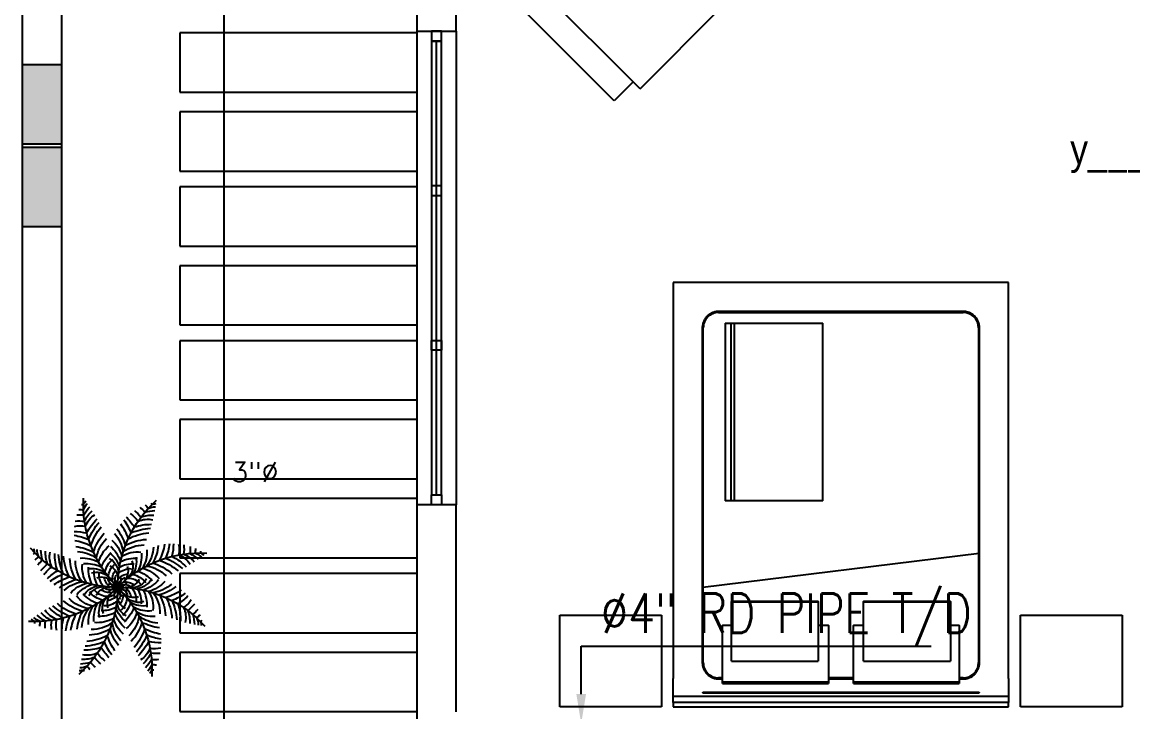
# Model space of a CAD drawing. Header units: metres. Extents: x -658 to -58, y -713 to -118.
# Drawn here: x -339.05 to -333.42, y -144.65 to -141.16 of the extents above; entities that cross this region are included whole.
import ezdxf
from ezdxf import colors
from ezdxf.entities.mleader import LeaderData, LeaderLine
from ezdxf.enums import TextEntityAlignment as Align
from ezdxf.math import Vec2, Vec3

# ---------------------------------------------------------------- set-up
doc = ezdxf.new("R2010")
doc.units = ezdxf.units.M
doc.header["$LTSCALE"] = 100
for name, color, linetype in [('DRAIN-LW', 2, 'Continuous'), ('plan', 8, 'Continuous'), ('WATER TEXT', 3, 'Continuous')]:
    doc.layers.add(name, color=color, linetype=linetype)
doc.layers.add('DRAINAGE  TEXT', color=3, linetype='Continuous', lineweight=25)
doc.styles.add('02-GROUND-FOR WORK$0$MZ', font='romans.shx', dxfattribs={"width": 0.8})
doc.styles.add('mech', font='romans.shx')
doc.styles.add('style12', font='xarab.shx')

# ---------------------------------------------------------------- blocks, each defined once
blk = doc.blocks.new('EN_Bed_and_2_bedside_tables_FR__Lit_avec_2_tables_de_chevets_17147 - 1400 _ 2000 mm - Double-585249-الدور الارضي')
for p, q in [((-1.425, -0.0259), (-0.91, -0.0259)), ((-1.425, -0.49), (-1.425, -0.0259)), ((-0.91, -0.0259), (-0.91, -0.49)), ((0.85, -0.0259), (-0.85, -0.0259)), ((-0.85, -0.0259), (-0.85, -0.0475)), ((-0.85, -0.0787), (-0.85, -0.0475)), ((-0.85, -0.0475), (0.85, -0.0475)), ((0.85, -0.0475), (0.85, -0.0259)), ((0.85, -0.0475), (0.85, -0.0787)), ((0.91, -0.0259), (1.425, -0.0259)), ((0.91, -0.49), (0.91, -0.0259)), ((1.425, -0.0259), (1.425, -0.49)), ((-0.85, -0.17), (-0.85, -0.0787)), ((-0.85, -0.0787), (0.85, -0.0787)), ((-0.69, -0.0947), (0.69, -0.0947)), ((0.69, -0.1006), (-0.69, -0.1006)), ((0.85, -0.0787), (0.85, -0.17)), ((-0.85, -0.1688), (-0.85, -2.1769)), ((-0.6, -0.1675), (-0.62, -0.1675)), ((-0.0635, -0.1449), (-0.6, -0.1449)), ((-0.6, -0.1477), (-0.5942, -0.1477)), ((-0.0635, -0.1528), (-0.6, -0.1528)), ((-0.0672, -0.1477), (-0.0635, -0.1477)), ((0.0635, -0.1675), (-0.0635, -0.1675)), ((0.6, -0.1449), (0.0635, -0.1449)), ((0.0635, -0.1477), (0.0693, -0.1477)), ((0.6, -0.1528), (0.0635, -0.1528)), ((0.5963, -0.1477), (0.6, -0.1477)), ((0.62, -0.1675), (0.6, -0.1675)), ((0.85, -2.1769), (0.85, -0.1688)), ((-0.62, -0.1725), (-0.6, -0.1725)), ((-0.0635, -0.1725), (0.0635, -0.1725)), ((0.6, -0.1725), (0.62, -0.1725)), ((-0.7025, -0.25), (-0.7025, -1.9469)), ((-0.6975, -1.9469), (-0.6975, -0.25)), ((-0.115, -0.2581), (-0.555, -0.2581)), ((0.555, -0.2581), (0.115, -0.2581)), ((0.6975, -0.25), (0.6975, -1.9469)), ((0.7025, -1.9469), (0.7025, -0.25)), ((-0.6, -0.4379), (-0.555, -0.4379)), ((-0.115, -0.4379), (-0.0635, -0.4379)), ((0.0635, -0.4379), (0.115, -0.4379)), ((0.555, -0.4379), (0.6, -0.4379)), ((-0.91, -0.49), (-1.425, -0.49)), ((1.425, -0.49), (0.91, -0.49)), ((-0.555, -0.5571), (-0.115, -0.5571)), ((-0.555, -0.5603), (-0.115, -0.5603)), ((0.115, -0.5571), (0.555, -0.5571)), ((0.115, -0.5603), (0.555, -0.5603)), ((-0.7, -0.8026), (0.7, -0.6307)), ((0.0922, -1.07), (0.0922, -1.97)), ((0.1909, -1.07), (0.5389, -1.07)), ((0.5389, -1.07), (0.5562, -1.07)), ((0.5389, -1.07), (0.5389, -1.97)), ((0.5562, -1.07), (0.5562, -1.97)), ((0.5859, -1.97), (0.5859, -1.07)), ((0.62, -2.0244), (-0.62, -2.0244)), ((0.5389, -1.97), (0.1909, -1.97)), ((0.5562, -1.97), (0.5389, -1.97)), ((-0.62, -2.0294), (0.62, -2.0294)), ((-0.85, -2.1769), (0.85, -2.1769))]:
    blk.add_line(p, q)
at = {"flags": 128}
for points in [[(-0.62, -0.1675), (-0.6233, -0.1676), (-0.6266, -0.1678), (-0.6299, -0.1681), (-0.6331, -0.1686), (-0.6364, -0.1692), (-0.6396, -0.1699), (-0.6428, -0.1708), (-0.6459, -0.1717), (-0.649, -0.1728), (-0.6521, -0.174), (-0.6551, -0.1754), (-0.6581, -0.1769), (-0.661, -0.1784), (-0.6638, -0.1801), (-0.6666, -0.1819), (-0.6692, -0.1839), (-0.6719, -0.1859), (-0.6744, -0.188), (-0.6768, -0.1902), (-0.6792, -0.1925), (-0.6814, -0.195), (-0.6836, -0.1975), (-0.6856, -0.2), (-0.6876, -0.2027), (-0.6894, -0.2054), (-0.6911, -0.2083), (-0.6927, -0.2111), (-0.6942, -0.2141), (-0.6956, -0.2171), (-0.6969, -0.2201), (-0.698, -0.2232), (-0.699, -0.2264), (-0.6999, -0.2295), (-0.7006, -0.2327), (-0.7013, -0.236), (-0.7018, -0.2392), (-0.7021, -0.2425), (-0.7024, -0.2458), (-0.7025, -0.2491), (-0.7025, -0.25)], [(0.7025, -0.25), (0.7024, -0.2467), (0.7022, -0.2434), (0.7019, -0.2401), (0.7014, -0.2369), (0.7008, -0.2336), (0.7001, -0.2304), (0.6992, -0.2272), (0.6983, -0.2241), (0.6972, -0.221), (0.696, -0.2179), (0.6946, -0.2149), (0.6931, -0.2119), (0.6916, -0.209), (0.6899, -0.2062), (0.6881, -0.2034), (0.6861, -0.2008), (0.6841, -0.1981), (0.682, -0.1956), (0.6798, -0.1932), (0.6775, -0.1908), (0.675, -0.1886), (0.6725, -0.1864), (0.67, -0.1844), (0.6673, -0.1824), (0.6646, -0.1806), (0.6617, -0.1789), (0.6589, -0.1773), (0.6559, -0.1758), (0.6529, -0.1744), (0.6499, -0.1731), (0.6468, -0.172), (0.6436, -0.171), (0.6405, -0.1701), (0.6373, -0.1694), (0.634, -0.1687), (0.6308, -0.1682), (0.6275, -0.1679), (0.6242, -0.1676), (0.6209, -0.1675), (0.62, -0.1675)], [(0.0922, -1.07), (0.0941, -1.07), (0.0997, -1.07), (0.1088, -1.07), (0.1211, -1.07), (0.1361, -1.07), (0.1531, -1.07), (0.1716, -1.07), (0.1909, -1.07)], [(0.5562, -1.07), (0.5637, -1.07), (0.5713, -1.07), (0.5775, -1.07), (0.5821, -1.07), (0.585, -1.07), (0.5859, -1.07)], [(-0.7025, -1.9469), (-0.7024, -1.9502), (-0.7022, -1.9535), (-0.7019, -1.9568), (-0.7014, -1.9601), (-0.7008, -1.9633), (-0.7001, -1.9665), (-0.6992, -1.9697), (-0.6983, -1.9729), (-0.6972, -1.976), (-0.696, -1.979), (-0.6946, -1.982), (-0.6931, -1.985), (-0.6916, -1.9879), (-0.6899, -1.9907), (-0.6881, -1.9935), (-0.6861, -1.9962), (-0.6841, -1.9988), (-0.682, -2.0013), (-0.6798, -2.0037), (-0.6775, -2.0061), (-0.675, -2.0083), (-0.6725, -2.0105), (-0.67, -2.0125), (-0.6673, -2.0145), (-0.6646, -2.0163), (-0.6617, -2.018), (-0.6589, -2.0196), (-0.6559, -2.0211), (-0.6529, -2.0225), (-0.6499, -2.0238), (-0.6468, -2.0249), (-0.6436, -2.0259), (-0.6405, -2.0268), (-0.6373, -2.0275), (-0.634, -2.0282), (-0.6308, -2.0287), (-0.6275, -2.029), (-0.6242, -2.0293), (-0.6209, -2.0294), (-0.62, -2.0294)], [(0.62, -2.0294), (0.6233, -2.0293), (0.6266, -2.0291), (0.6299, -2.0288), (0.6331, -2.0283), (0.6364, -2.0277), (0.6396, -2.027), (0.6428, -2.0262), (0.6459, -2.0252), (0.649, -2.0241), (0.6521, -2.0229), (0.6551, -2.0215), (0.6581, -2.0201), (0.661, -2.0185), (0.6638, -2.0168), (0.6666, -2.015), (0.6692, -2.0131), (0.6719, -2.011), (0.6744, -2.0089), (0.6768, -2.0067), (0.6792, -2.0044), (0.6814, -2.002), (0.6836, -1.9995), (0.6856, -1.9969), (0.6876, -1.9942), (0.6894, -1.9915), (0.6911, -1.9887), (0.6927, -1.9858), (0.6942, -1.9828), (0.6956, -1.9798), (0.6969, -1.9768), (0.698, -1.9737), (0.699, -1.9706), (0.6999, -1.9674), (0.7006, -1.9642), (0.7013, -1.9609), (0.7018, -1.9577), (0.7021, -1.9544), (0.7024, -1.9511), (0.7025, -1.9478), (0.7025, -1.9469)], [(0.1909, -1.97), (0.1716, -1.97), (0.1531, -1.97), (0.1361, -1.97), (0.1211, -1.97), (0.1088, -1.97), (0.0997, -1.97), (0.0941, -1.97), (0.0922, -1.97)], [(0.5859, -1.97), (0.585, -1.97), (0.5821, -1.97), (0.5775, -1.97), (0.5713, -1.97), (0.5637, -1.97), (0.5562, -1.97)]]:
    blk.add_lwpolyline(points, dxfattribs=at)
for centre, radius, start, end in [((-0.62, -0.25), 0.0775, 90, 180), ((-0.62, -0.25), 0.08, 114.5042, 115.7634), ((-0.62, -0.25), 0.08, 90, 92.1474), ((0.62, -0.25), 0.08, 87.6372, 90), ((0.62, -0.25), 0.0775, 360, 90), ((0.62, -0.25), 0.08, 24.5042, 25.7634), ((-0.62, -0.25), 0.08, 177.6372, 180), ((0.62, -0.25), 0.08, 360, 2.3628), ((-0.62, -1.9469), 0.08, 180, 182.3628), ((-0.62, -1.9469), 0.0775, 180, 270), ((0.62, -1.9469), 0.0775, 270, 0), ((0.62, -1.9469), 0.08, 357.6372, 360), ((-0.62, -1.9469), 0.08, 204.5042, 205.7634), ((0.62, -1.9469), 0.08, 294.5042, 295.7634), ((-0.62, -1.9469), 0.08, 267.6372, 270), ((0.62, -1.9469), 0.08, 270, 272.3628)]:
    blk.add_arc(centre, radius, start, end)
for points, knots in [([(-0.69, -0.1006), (-0.6906, -0.1006), (-0.6918, -0.1006), (-0.6935, -0.1005), (-0.6951, -0.1002), (-0.6965, -0.0999), (-0.6978, -0.0996), (-0.6991, -0.099), (-0.7001, -0.0981), (-0.7, -0.0971), (-0.699, -0.0963), (-0.6978, -0.0958), (-0.6962, -0.0953), (-0.6937, -0.0948), (-0.6915, -0.0947), (-0.69, -0.0947)], [0, 0, 0, 0, 0.055556, 0.111111, 0.166667, 0.222222, 0.277778, 0.333333, 0.444444, 0.583333, 0.652778, 0.722222, 0.791667, 0.861111, 1, 1, 1, 1]), ([(0.69, -0.0947), (0.6906, -0.0947), (0.6918, -0.0947), (0.6935, -0.0948), (0.6951, -0.0951), (0.6965, -0.0954), (0.6978, -0.0958), (0.6991, -0.0963), (0.7001, -0.0972), (0.7, -0.0982), (0.699, -0.099), (0.6978, -0.0996), (0.6962, -0.1), (0.6937, -0.1005), (0.6915, -0.1006), (0.69, -0.1006)], [0, 0, 0, 0, 0.055556, 0.111111, 0.166667, 0.222222, 0.277778, 0.333333, 0.444444, 0.583333, 0.652778, 0.722222, 0.791667, 0.861111, 1, 1, 1, 1]), ([(-0.6, -0.1528), (-0.6, -0.147), (-0.6, -0.1451), (-0.6, -0.1449), (-0.6, -0.1449)], [-0.02531448, -0.02531448, -0.02531448, -0.02531448, -0.01176379, -0.00982882, -0.00982882, -0.00982882, -0.00982882]), ([(-0.6, -0.4379), (-0.6, -0.438), (-0.6, -0.4376), (-0.6, -0.4207), (-0.6, -0.3933), (-0.6, -0.2909), (-0.6, -0.1753), (-0.6, -0.1528)], [-0.8738534, -0.8738534, -0.8738534, -0.8738534, -0.8529962, -0.7671953, -0.5795204, -0.2820766, 0, 0, 0, 0]), ([(-0.0635, -0.1449), (-0.0635, -0.1449), (-0.0635, -0.1451), (-0.0635, -0.147), (-0.0635, -0.1528)], [0.00982882, 0.00982882, 0.00982882, 0.00982882, 0.01176379, 0.02531448, 0.02531448, 0.02531448, 0.02531448]), ([(-0.0635, -0.1528), (-0.0635, -0.1753), (-0.0635, -0.2909), (-0.0635, -0.3933), (-0.0635, -0.4207), (-0.0635, -0.4376), (-0.0635, -0.438), (-0.0635, -0.4379)], [0, 0, 0, 0, 0.2820766, 0.5795204, 0.7671953, 0.8529962, 0.8738534, 0.8738534, 0.8738534, 0.8738534]), ([(0.0635, -0.1528), (0.0635, -0.147), (0.0635, -0.1451), (0.0635, -0.1449), (0.0635, -0.1449)], [-0.02531448, -0.02531448, -0.02531448, -0.02531448, -0.01176379, -0.00982882, -0.00982882, -0.00982882, -0.00982882]), ([(0.0635, -0.4379), (0.0635, -0.438), (0.0635, -0.4376), (0.0635, -0.4207), (0.0635, -0.3933), (0.0635, -0.2909), (0.0635, -0.1753), (0.0635, -0.1528)], [-0.8738534, -0.8738534, -0.8738534, -0.8738534, -0.8529962, -0.7671953, -0.5795204, -0.2820766, 0, 0, 0, 0]), ([(0.6, -0.1449), (0.6, -0.1449), (0.6, -0.1451), (0.6, -0.147), (0.6, -0.1528)], [0.00982882, 0.00982882, 0.00982882, 0.00982882, 0.01176379, 0.02531448, 0.02531448, 0.02531448, 0.02531448]), ([(0.6, -0.1528), (0.6, -0.1753), (0.6, -0.2909), (0.6, -0.3933), (0.6, -0.4207), (0.6, -0.4376), (0.6, -0.438), (0.6, -0.4379)], [0, 0, 0, 0, 0.2820766, 0.5795204, 0.7671953, 0.8529962, 0.8738534, 0.8738534, 0.8738534, 0.8738534]), ([(-0.555, -0.5571), (-0.555, -0.4819), (-0.555, -0.4084), (-0.555, -0.3378), (-0.555, -0.2723), (-0.555, -0.2586), (-0.555, -0.2581)], [-1.6506121, -1.6506121, -1.6506121, -1.6506121, -1.3848402, -1.1473357, -0.9731116, -0.8738534, -0.8738534, -0.8738534, -0.8738534]), ([(-0.115, -0.2581), (-0.115, -0.2586), (-0.115, -0.2723), (-0.115, -0.3378), (-0.115, -0.4084), (-0.115, -0.4819), (-0.115, -0.5571)], [0.8738534, 0.8738534, 0.8738534, 0.8738534, 0.9731116, 1.1473357, 1.3848402, 1.6506121, 1.6506121, 1.6506121, 1.6506121]), ([(0.115, -0.5571), (0.115, -0.4819), (0.115, -0.4084), (0.115, -0.3378), (0.115, -0.2723), (0.115, -0.2586), (0.115, -0.2581)], [-1.6506121, -1.6506121, -1.6506121, -1.6506121, -1.3848402, -1.1473357, -0.9731116, -0.8738534, -0.8738534, -0.8738534, -0.8738534]), ([(0.555, -0.2581), (0.555, -0.2586), (0.555, -0.2723), (0.555, -0.3378), (0.555, -0.4084), (0.555, -0.4819), (0.555, -0.5571)], [0.8738534, 0.8738534, 0.8738534, 0.8738534, 0.9731116, 1.1473357, 1.3848402, 1.6506121, 1.6506121, 1.6506121, 1.6506121]), ([(-0.555, -0.5572), (-0.555, -0.5592), (-0.555, -0.5611), (-0.555, -0.5598), (-0.555, -0.5571)], [-0.02049267, -0.02049267, -0.02049267, -0.02049267, -0.01176379, 0, 0, 0, 0]), ([(-0.115, -0.5571), (-0.115, -0.5598), (-0.115, -0.5608), (-0.115, -0.5598), (-0.115, -0.5591)], [0, 0, 0, 0, 0.01176379, 0.01687632, 0.01687632, 0.01687632, 0.01687632]), ([(0.115, -0.5572), (0.115, -0.5592), (0.115, -0.5611), (0.115, -0.5598), (0.115, -0.5571)], [-0.02049267, -0.02049267, -0.02049267, -0.02049267, -0.01176379, 0, 0, 0, 0]), ([(0.555, -0.5571), (0.555, -0.5598), (0.555, -0.5608), (0.555, -0.5598), (0.555, -0.5591)], [0, 0, 0, 0, 0.01176379, 0.01687632, 0.01687632, 0.01687632, 0.01687632])]:
    blk.add_open_spline(points, degree=3, knots=knots)
for points in [[(-0.6, -0.1449), (-0.6, -0.1449), (-0.6, -0.1454), (-0.6, -0.146)], [(-0.6, -0.146), (-0.6, -0.1464), (-0.6, -0.147), (-0.6, -0.1477)], [(-0.6, -0.1477), (-0.6, -0.1482), (-0.6, -0.1486), (-0.6, -0.1491)], [(-0.0635, -0.1456), (-0.0635, -0.1451), (-0.0635, -0.1447), (-0.0635, -0.1447)], [(-0.0635, -0.1477), (-0.0635, -0.147), (-0.0635, -0.1464), (-0.0635, -0.146)], [(-0.0635, -0.1503), (-0.0635, -0.1494), (-0.0635, -0.1486), (-0.0635, -0.1477)], [(0.0635, -0.1449), (0.0635, -0.1449), (0.0635, -0.1454), (0.0635, -0.146)], [(0.0635, -0.146), (0.0635, -0.1464), (0.0635, -0.147), (0.0635, -0.1477)], [(0.0635, -0.1477), (0.0635, -0.1482), (0.0635, -0.1486), (0.0635, -0.1491)], [(0.6, -0.1456), (0.6, -0.1451), (0.6, -0.1447), (0.6, -0.1447)], [(0.6, -0.1477), (0.6, -0.147), (0.6, -0.1464), (0.6, -0.146)], [(0.6, -0.1503), (0.6, -0.1494), (0.6, -0.1486), (0.6, -0.1477)], [(-0.115, -0.5586), (-0.115, -0.5582), (-0.115, -0.5576), (-0.115, -0.5569)], [(0.555, -0.5586), (0.555, -0.5582), (0.555, -0.5576), (0.555, -0.5569)]]:
    blk.add_open_spline(points, degree=3)
blk = doc.blocks.new('armchair_5128 - 2 sedak-413188-الدور الارضي')
for p, q in [((-0.9, -0.41), (-0.9, 0.44)), ((-0.9, 0.44), (-0.765, 0.44)), ((-0.185, 0.44), (-0.765, 0.44)), ((-0.765, 0.44), (-0.765, 0.3619)), ((-0.185, 0.3619), (-0.185, 0.44)), ((-0.185, 0.44), (-0.05, 0.44)), ((-0.05, 0.44), (-0.05, -0.41)), ((-0.765, 0.312), (-0.765, 0.3619)), ((-0.185, 0.3619), (-0.185, 0.312)), ((-0.765, 0.3109), (-0.765, 0.312)), ((-0.765, -0.41), (-0.765, 0.3109)), ((-0.765, 0.2873), (-0.185, 0.2873)), ((-0.185, 0.312), (-0.185, 0.3109)), ((-0.185, 0.3109), (-0.185, -0.41)), ((-0.765, -0.41), (-0.9, -0.41)), ((-0.765, -0.4276), (-0.765, -0.41)), ((-0.765, -0.46), (-0.765, -0.4276)), ((-0.05, -0.41), (-0.185, -0.41)), ((-0.185, -0.41), (-0.185, -0.4276)), ((-0.185, -0.4276), (-0.185, -0.46)), ((-0.765, -0.46), (-0.185, -0.46))]:
    blk.add_line(p, q)
blk = doc.blocks.new('A$C5CF46EA4')
for centre, radius, start, end in [((0.078, 1.819), 1.231, 314.7866, 3.3263), ((-0.286, 0.95), 1.231, 359.7866, 48.3263), ((0.531, 1.681), 0.151, 69.8917, 87.059), ((0.542, 1.615), 0.185, 63.8335, 89.4867), ((0.703, 1.732), 0.151, 136.0206, 143.5444), ((0.783, 1.687), 0.185, 134.6388, 149.6026), ((0.967, 1.486), 0.401, 130.0973, 140.5075), ((0.95, 1.524), 0.401, 27.9286, 43.3029), ((1.133, 1.704), 0.185, 18.8335, 44.4867), ((1.172, 1.759), 0.151, 24.8917, 42.059), ((1.331, 1.673), 0.151, 91.0206, 98.5444), ((1.355, 1.585), 0.185, 89.6388, 104.6026), ((0.539, 1.358), 0.401, 72.9286, 88.3029), ((0.581, 1.37), 0.34, 69.575, 93.1547), ((0.627, 1.418), 0.249, 65.3951, 102.4318), ((0.974, 1.488), 0.34, 127.3086, 143.8611), ((0.942, 1.512), 0.249, 121.1923, 148.041), ((1.259, 1.28), 0.576, 134.6721, 148.0815), ((1.412, 1.273), 0.657, 143.8063, 157.6936), ((0.759, 1.261), 0.576, 26.9185, 45.3789), ((1.054, 1.504), 0.249, 20.3951, 57.4318), ((0.988, 1.504), 0.34, 24.575, 48.1547), ((1.349, 1.309), 0.34, 82.3086, 98.8611), ((1.343, 1.313), 0.401, 85.0973, 95.5075), ((0.591, 1.037), 0.576, 71.9185, 90.3789), ((0.551, 0.916), 0.657, 67.3064, 85.7916), ((1.389, 1.28), 0.581, 144.3968, 162.2019), ((1.355, 1.247), 0.511, 141.857, 163.8696), ((0.677, 1.208), 0.581, 17.7981, 40.471), ((0.646, 1.203), 0.657, 22.3064, 40.7916), ((1.404, 0.96), 0.576, 89.6721, 103.0815), ((1.344, 1.349), 0.249, 76.1923, 103.041), ((0.57, 0.941), 0.581, 62.7981, 85.471), ((0.618, 0.942), 0.511, 61.1304, 87.3372), ((1.256, 1.266), 0.372, 138.1649, 171.5062), ((1.221, 1.195), 0.328, 130.7054, 166.1838), ((0.803, 1.197), 0.372, 8.4938, 45.209), ((0.711, 1.175), 0.511, 16.1304, 42.3372), ((1.496, 0.869), 0.581, 99.3968, 117.2019), ((1.507, 0.847), 0.657, 98.8063, 112.6936), ((0.071, 0.078), 1.231, 44.7866, 93.3263), ((0.132, 1.172), 0.151, 114.8917, 132.059), ((0.187, 1.133), 0.185, 108.8335, 134.4867), ((0.218, 1.331), 0.151, 181.0206, 188.5444), ((0.367, 0.95), 0.401, 117.9286, 133.3029), ((0.306, 1.355), 0.185, 179.6388, 194.6026), ((0.387, 0.988), 0.34, 114.575, 138.1547), ((0.578, 1.343), 0.401, 175.0973, 185.5075), ((0.582, 1.349), 0.34, 172.3086, 188.8611), ((0.542, 1.344), 0.249, 166.1923, 193.041), ((0.931, 1.404), 0.576, 179.6721, 193.0815), ((1.044, 1.507), 0.657, 188.8063, 202.6936), ((1.022, 1.496), 0.581, 189.3968, 207.2019), ((1.022, 1.449), 0.511, 186.857, 208.8696), ((0.938, 1.392), 0.372, 183.1649, 216.5062), ((0.963, 1.317), 0.328, 175.7054, 211.1838), ((0.667, 1.022), 0.372, 53.4938, 90.209), ((1.056, 1.279), 0.363, 175.49, 205.9395), ((0.732, 0.993), 0.328, 58.8162, 95.6638), ((1.259, 1.103), 0.363, 130.49, 160.9395), ((1.185, 1.092), 0.265, 124.9214, 166.046), ((0.95, 2.177), 1.231, 269.7866, 318.3263), ((0.774, 1.04), 0.363, 19.0605, 48.6559), ((0.829, 1.13), 0.328, 13.8162, 50.6638), ((1.392, 0.953), 0.372, 93.1649, 126.5062), ((1.449, 0.869), 0.511, 96.857, 118.8696), ((1.037, 1.3), 0.576, 341.9185, 0.3789), ((1.418, 1.264), 0.249, 335.3951, 12.4318), ((1.37, 1.31), 0.34, 339.575, 3.1547), ((1.358, 1.352), 0.401, 342.9286, 358.3029), ((1.615, 1.349), 0.185, 333.8335, 359.4867), ((1.732, 1.188), 0.151, 46.0206, 53.5444), ((1.681, 1.36), 0.151, 339.8917, 357.059), ((0.386, 1.054), 0.249, 110.3951, 147.4318), ((0.63, 0.759), 0.576, 116.9185, 135.3789), ((0.687, 0.646), 0.657, 112.3064, 130.7916), ((0.683, 0.677), 0.581, 107.7981, 130.471), ((0.716, 0.711), 0.511, 106.1304, 132.3372), ((0.757, 0.891), 0.363, 64.0605, 93.6559), ((1.012, 1.218), 0.265, 169.9214, 211.046), ((0.792, 0.929), 0.265, 58.954, 94.9495), ((0.965, 1.169), 0.18, 162.0705, 224.1396), ((1.117, 1.089), 0.18, 117.0705, 179.1396), ((0.863, 1.052), 0.18, 0.8604, 48.8935), ((0.825, 1.042), 0.265, 13.954, 49.9495), ((1.279, 0.835), 0.363, 85.49, 115.9395), ((1.317, 0.928), 0.328, 85.7054, 121.1838), ((0.993, 1.159), 0.328, 328.8162, 5.6638), ((1.022, 1.224), 0.372, 323.4938, 0.209), ((0.942, 1.273), 0.511, 331.1304, 357.3372), ((0.941, 1.32), 0.581, 332.7981, 355.471), ((0.916, 1.34), 0.657, 337.3064, 355.7916), ((1.488, 0.917), 0.34, 37.3086, 53.8611), ((1.486, 0.924), 0.401, 40.0973, 50.5075), ((1.687, 1.108), 0.185, 44.6388, 59.6026), ((0.694, 0.803), 0.372, 98.4938, 135.209), ((0.761, 0.829), 0.328, 103.8162, 140.6638), ((0.851, 0.774), 0.363, 109.0605, 138.6559), ((0.849, 0.825), 0.265, 103.954, 139.9495), ((0.812, 0.963), 0.18, 45.8604, 93.8935), ((0.993, 1.116), 0.157, 161.9033, 227.5819), ((0.818, 0.932), 0.157, 37.4181, 83.5699), ((1.1, 1.032), 0.157, 116.9033, 182.5819), ((0.855, 1.022), 0.119, 320.0251, 26.6696), ((0.846, 1.026), 0.157, 352.4181, 38.5699), ((1.169, 0.926), 0.18, 72.0705, 134.1396), ((1.218, 0.879), 0.265, 79.9214, 121.046), ((0.963, 1.079), 0.18, 315.8604, 3.8935), ((0.929, 1.099), 0.265, 328.954, 4.9495), ((0.891, 1.134), 0.363, 334.0605, 3.6559), ((1.273, 0.479), 0.657, 53.8063, 67.6936), ((1.28, 0.632), 0.576, 44.6721, 58.0815), ((1.512, 0.948), 0.249, 31.1923, 58.041), ((0.941, -0.286), 1.231, 89.7866, 138.3263), ((0.643, 1.355), 0.511, 231.857, 253.8696), ((0.624, 1.256), 0.372, 228.1649, 261.5062), ((0.695, 1.221), 0.328, 220.7054, 256.1838), ((0.788, 1.259), 0.363, 220.49, 250.9395), ((1.813, 0.071), 1.231, 134.7866, 183.3263), ((0.799, 1.185), 0.265, 214.9214, 256.046), ((0.801, 1.117), 0.18, 207.0705, 269.1396), ((0.839, 0.863), 0.18, 90.8604, 138.8935), ((0.858, 1.1), 0.157, 206.9033, 272.5819), ((0.865, 0.846), 0.157, 82.4181, 128.5699), ((0.959, 0.818), 0.157, 127.4181, 173.5699), ((0.869, 0.855), 0.119, 50.0251, 116.6696), ((0.956, 0.827), 0.119, 95.0251, 161.6696), ((0.862, 1.029), 0.119, 261.5256, 314.9749), ((0.945, 1.064), 0.119, 216.5256, 269.9749), ((0.827, 0.935), 0.119, 5.0251, 71.6696), ((0.827, 0.945), 0.119, 306.5256, 359.9749), ((1.029, 1.029), 0.119, 171.5256, 224.9749), ((1.036, 0.869), 0.119, 140.0251, 206.6696), ((1.064, 0.945), 0.119, 126.5256, 179.9749), ((0.935, 1.064), 0.119, 275.0251, 341.6696), ((1.029, 0.861), 0.119, 81.5256, 134.9749), ((1.819, 1.813), 1.231, 224.7866, 273.3263), ((2.177, 0.941), 1.231, 179.7866, 228.3263), ((0.945, 0.827), 0.119, 36.5256, 89.9749), ((0.861, 0.862), 0.119, 351.5256, 44.9749), ((1.022, 1.036), 0.119, 230.0251, 296.6696), ((1.064, 0.956), 0.119, 185.0251, 251.6696), ((1.116, 0.898), 0.157, 71.9033, 137.5819), ((1.032, 0.791), 0.157, 26.9033, 92.5819), ((0.932, 1.073), 0.157, 307.4181, 353.5699), ((1.089, 0.773), 0.18, 27.0705, 89.1396), ((1.092, 0.706), 0.265, 34.9214, 76.046), ((1.103, 0.631), 0.363, 40.49, 70.9395), ((1.195, 0.67), 0.328, 40.7054, 76.1838), ((1.266, 0.635), 0.372, 48.1649, 81.5062), ((1.247, 0.536), 0.511, 51.857, 73.8696), ((1.28, 0.502), 0.581, 54.3968, 72.2019), ((0.611, 1.259), 0.576, 224.6721, 238.0815), ((0.618, 1.412), 0.657, 233.8063, 247.6936), ((0.61, 1.389), 0.581, 234.3968, 252.2019), ((0.949, 0.57), 0.581, 152.7981, 175.471), ((0.949, 0.618), 0.511, 151.1304, 177.3372), ((0.869, 0.667), 0.372, 143.4938, 180.209), ((0.898, 0.732), 0.328, 148.8162, 185.6638), ((1, 0.757), 0.363, 154.0605, 183.6559), ((0.722, 0.965), 0.18, 252.0705, 314.1396), ((0.962, 0.792), 0.265, 148.954, 184.9495), ((0.775, 0.993), 0.157, 251.9033, 317.5819), ((0.928, 0.812), 0.18, 135.8604, 183.8935), ((1.028, 0.839), 0.18, 180.8604, 228.8935), ((0.791, 0.858), 0.157, 296.9033, 2.5819), ((1.045, 0.865), 0.157, 172.4181, 218.5699), ((1.073, 0.959), 0.157, 217.4181, 263.5699), ((0.898, 0.775), 0.157, 341.9033, 47.5819), ((1.026, 1.045), 0.157, 262.4181, 308.5699), ((1.052, 1.028), 0.18, 270.8604, 318.8935), ((0.926, 0.722), 0.18, 342.0705, 44.1396), ((1.042, 1.066), 0.265, 283.954, 319.9495), ((1.04, 1.117), 0.363, 289.0605, 318.6559), ((1.13, 1.062), 0.328, 283.8162, 320.6638), ((1.197, 1.088), 0.372, 278.4938, 315.209), ((0.404, 0.967), 0.401, 220.0973, 230.5075), ((0.403, 0.974), 0.34, 217.3086, 233.8611), ((0.378, 0.942), 0.249, 211.1923, 238.041), ((0.473, 0.627), 0.249, 155.3951, 192.4318), ((0.854, 0.591), 0.576, 161.9185, 180.3789), ((0.975, 0.551), 0.657, 157.3064, 175.7916), ((0.612, 1.056), 0.363, 265.49, 295.9395), ((0.673, 1.012), 0.265, 259.9214, 301.046), ((1.117, 0.851), 0.363, 199.0605, 228.6559), ((1.066, 0.849), 0.265, 193.954, 229.9495), ((0.773, 0.801), 0.18, 297.0705, 359.1396), ((0.706, 0.799), 0.265, 304.9214, 346.046), ((1.079, 0.928), 0.18, 225.8604, 273.8935), ((1.099, 0.962), 0.265, 238.954, 274.9495), ((0.879, 0.673), 0.265, 349.9214, 31.046), ((0.835, 0.612), 0.363, 355.49, 25.9395), ((0.928, 0.574), 0.328, 355.7054, 31.1838), ((0.953, 0.499), 0.372, 3.1649, 36.5062), ((1.175, 1.18), 0.511, 286.1304, 312.3372), ((1.208, 1.213), 0.581, 287.7981, 310.471), ((1.203, 1.245), 0.657, 292.3064, 310.7916), ((1.261, 1.132), 0.576, 296.9185, 315.3789), ((0.158, 0.703), 0.151, 226.0206, 233.5444), ((0.204, 0.783), 0.185, 224.6388, 239.6026), ((0.276, 0.542), 0.185, 153.8335, 179.4867), ((0.533, 0.539), 0.401, 162.9286, 178.3029), ((0.521, 0.581), 0.34, 159.575, 183.1547), ((0.499, 0.938), 0.372, 273.1649, 306.5062), ((0.574, 0.963), 0.328, 265.7054, 301.1838), ((1.088, 0.694), 0.372, 188.4938, 225.209), ((1.062, 0.761), 0.328, 193.8162, 230.6638), ((0.631, 0.788), 0.363, 310.49, 340.9395), ((0.67, 0.695), 0.328, 310.7054, 346.1838), ((1.134, 1), 0.363, 244.0605, 273.6559), ((1.159, 0.898), 0.328, 238.8162, 275.6638), ((0.869, 0.442), 0.511, 6.857, 28.8696), ((0.869, 0.395), 0.581, 9.3968, 27.2019), ((0.847, 0.384), 0.657, 8.8063, 22.6936), ((0.96, 0.487), 0.576, 359.6721, 13.0815), ((1.349, 0.547), 0.249, 346.1923, 13.041), ((1.504, 0.836), 0.249, 290.3951, 327.4318), ((1.504, 0.903), 0.34, 294.575, 318.1547), ((1.309, 0.541), 0.34, 352.3086, 8.8611), ((1.524, 0.941), 0.401, 297.9286, 313.3029), ((1.704, 0.757), 0.185, 288.8335, 314.4867), ((1.759, 0.719), 0.151, 294.8917, 312.059), ((0.21, 0.531), 0.151, 159.8917, 177.059), ((0.395, 1.022), 0.581, 279.3968, 297.2019), ((0.442, 1.022), 0.511, 276.857, 298.8696), ((1.213, 0.683), 0.581, 197.7981, 220.471), ((1.18, 0.716), 0.511, 196.1304, 222.3372), ((0.635, 0.624), 0.372, 318.1649, 351.5062), ((0.536, 0.643), 0.511, 321.857, 343.8696), ((1.224, 0.869), 0.372, 233.4938, 270.209), ((1.273, 0.949), 0.511, 241.1304, 267.3372), ((1.313, 0.548), 0.401, 355.0973, 5.5075), ((1.585, 0.536), 0.185, 359.6388, 14.6026), ((1.673, 0.56), 0.151, 1.0206, 8.5444), ((0.487, 0.931), 0.576, 269.6721, 283.0815), ((0.384, 1.044), 0.657, 278.8063, 292.6936), ((1.132, 0.63), 0.576, 206.9185, 225.3789), ((1.245, 0.687), 0.657, 202.3064, 220.7916), ((0.502, 0.61), 0.581, 324.3968, 342.2019), ((0.479, 0.618), 0.657, 323.8063, 337.6936), ((1.32, 0.949), 0.581, 242.7981, 265.471), ((1.34, 0.975), 0.657, 247.3064, 265.7916), ((0.547, 0.542), 0.249, 256.1923, 283.041), ((0.541, 0.582), 0.34, 262.3086, 278.8611), ((0.903, 0.387), 0.34, 204.575, 228.1547), ((0.836, 0.386), 0.249, 200.3951, 237.4318), ((0.632, 0.611), 0.576, 314.6721, 328.0815), ((0.948, 0.378), 0.249, 301.1923, 328.041), ((1.3, 0.854), 0.576, 251.9185, 270.3789), ((1.264, 0.473), 0.249, 245.3951, 282.4318), ((0.548, 0.578), 0.401, 265.0973, 275.5075), ((0.536, 0.306), 0.185, 269.6388, 284.6026), ((0.757, 0.187), 0.185, 198.8335, 224.4867), ((0.941, 0.367), 0.401, 207.9286, 223.3029), ((0.917, 0.403), 0.34, 307.3086, 323.8611), ((0.924, 0.404), 0.401, 310.0973, 320.5075), ((1.31, 0.521), 0.34, 249.575, 273.1547), ((1.352, 0.533), 0.401, 252.9286, 268.3029), ((0.56, 0.218), 0.151, 271.0206, 278.5444), ((0.719, 0.132), 0.151, 204.8917, 222.059), ((1.108, 0.204), 0.185, 314.6388, 329.6026), ((1.349, 0.276), 0.185, 243.8335, 269.4867), ((1.188, 0.158), 0.151, 316.0206, 323.5444), ((1.36, 0.21), 0.151, 249.8917, 267.059)]:
    blk.add_arc(centre, radius, start, end)
blk = doc.blocks.new('flower29')
blk.add_blockref('A$C5CF46EA4', (-1.039, -0.704))
blk = doc.blocks.new('*U112')
blk.add_line((2.35, 0), (0.05, 0))
for points in [[(0.05, 0.025), (0, 0.025), (0, -0.025), (0.05, -0.025)], [(2.35, -0.025), (2.35, 0.025), (0.05, 0.025), (0.05, -0.025)], [(2.35, 0.025), (2.4, 0.025), (2.4, -0.025), (2.35, -0.025)]]:
    blk.add_lwpolyline(points, close=True)
blk = doc.blocks.new('GREGEF')
h = blk.add_hatch(color=256)
h.dxf.hatch_style = 1
h.paths.add_polyline_path([(-229.8048, -141.7712), (-229.8048, -141.3712), (-230.0048, -141.3712), (-230.0048, -141.7712)])
h = blk.add_hatch(color=256)
h.dxf.hatch_style = 1
h.paths.add_polyline_path([(-229.8048, -142.1912), (-229.8048, -141.7912), (-230.0048, -141.7912), (-230.0048, -142.1912)])
for points in [[(-229.8048, -141.7712), (-229.8048, -141.3712), (-230.0048, -141.3712), (-230.0048, -141.7712)], [(-229.8048, -142.1912), (-229.8048, -141.7912), (-230.0048, -141.7912), (-230.0048, -142.1912)]]:
    blk.add_lwpolyline(points, close=True)
blk = doc.blocks.new('A$Cc2be8e3e')
at = {"layer": 'plan'}
for p, q in [((-41.8028, 21.3095), (-41.8028, 1.3095)), ((-41.6028, 1.5095), (-41.6028, 19.1095)), ((-39.8035, 8.5095), (-39.8035, 7.2595)), ((-39.6035, 7.2595), (-39.6035, 8.3095)), ((-39.8033, 7.251), (-41.0033, 7.251)), ((-41.0033, 7.251), (-41.0033, 6.951)), ((-39.8035, 7.2595), (-39.6035, 7.2595)), ((-39.8035, 7.2595), (-39.8035, 4.8595)), ((-39.6035, 7.2595), (-39.6035, 4.8595)), ((-41.0033, 6.951), (-39.8033, 6.951)), ((-39.8033, 6.851), (-41.0033, 6.851)), ((-41.0033, 6.851), (-41.0033, 6.551)), ((-41.0033, 6.551), (-39.8033, 6.551)), ((-39.8033, 6.471), (-41.0033, 6.471)), ((-41.0033, 6.471), (-41.0033, 6.171)), ((-41.0033, 6.171), (-39.8033, 6.171)), ((-39.8033, 6.071), (-41.0033, 6.071)), ((-41.0033, 6.071), (-41.0033, 5.771)), ((-41.0033, 5.771), (-39.8033, 5.771)), ((-39.8033, 5.691), (-41.0033, 5.691)), ((-41.0033, 5.691), (-41.0033, 5.391)), ((-41.0033, 5.391), (-39.8033, 5.391)), ((-39.8033, 5.291), (-41.0033, 5.291)), ((-41.0033, 5.291), (-41.0033, 4.991)), ((-41.0033, 4.991), (-39.8033, 4.991)), ((-39.8033, 4.891), (-41.0033, 4.891)), ((-41.0033, 4.891), (-41.0033, 4.591)), ((-39.8035, 4.8595), (-39.8035, 3.6095)), ((-39.6035, 4.8595), (-39.8035, 4.8595)), ((-39.6035, 3.8095), (-39.6035, 4.8595)), ((-41.0033, 4.591), (-39.8035, 4.591)), ((-39.8035, 4.511), (-41.0033, 4.511)), ((-41.0033, 4.511), (-41.0033, 4.3395)), ((-41.0033, 4.3382), (-41.0033, 4.3256)), ((-41.0033, 4.3222), (-41.0033, 4.2979)), ((-41.0033, 4.2907), (-41.0033, 4.211)), ((-41.0033, 4.211), (-39.8035, 4.211)), ((-39.8035, 4.111), (-41.0033, 4.111)), ((-41.0033, 4.111), (-41.0033, 3.811)), ((-41.0033, 3.811), (-39.8035, 3.811))]:
    blk.add_line(p, q, dxfattribs=at)
for points in [[(-39.6785, 6.4262), (-39.6785, 6.4762), (-39.7285, 6.4762), (-39.7285, 6.4262)], [(-39.6785, 5.6928), (-39.6785, 5.6428), (-39.7285, 5.6428), (-39.7285, 5.6928)]]:
    blk.add_lwpolyline(points, close=True, dxfattribs=at)
blk.add_blockref('GREGEF', (188.202, 148.4607), dxfattribs=at)
for name, p, rotation in [('armchair_5128 - 2 sedak-413188-الدور الارضي', (-38.456, 7.8337), 44.99999999999943), ('*U112', (-39.7035, 7.2595), 269.9999999999999), ('EN_Bed_and_2_bedside_tables_FR__Lit_avec_2_tables_de_chevets_17147 - 1400 _ 2000 mm - Double-585249-الدور الارضي', (-37.6535, 3.8095), 179.9999999999999)]:
    blk.add_blockref(name, p, dxfattribs=dict(at, rotation=rotation))
at = {"layer": 'plan', "xscale": -0.478125, "yscale": 0.478125, "zscale": 0.478125, "rotation": 90}
blk.add_blockref('flower29', (-41.2035, 4.3966), dxfattribs=at)
at = {"layer": 'plan', "style": 'style12', "width": 0.9}
blk.add_text('y___vt___m Hg_k_____,L  ', height=0.15, dxfattribs=at).set_placement((-36.4915, 6.5858))

msp = doc.modelspace()

# ---------------------------------------------------------------- linework, layer by layer
at = {"layer": 'DRAIN-LW'}
msp.add_line((-338.0262, -137.8575), (-338.0262, -146.2728), dxfattribs=at)

# ---------------------------------------------------------------- block references
at = {"layer": 'plan'}
msp.add_blockref('A$Cc2be8e3e', (-297.2456, -148.4607), dxfattribs=at)

# ---------------------------------------------------------------- texts
at = {"layer": 'DRAINAGE  TEXT', "linetype": 'Continuous', "style": 'mech'}
msp.add_text('3"%%C', height=0.1, dxfattribs=at).set_placement((-337.8692, -143.4354), align=Align.MIDDLE_CENTER)

# ---------------------------------------------------------------- leaders
at = {"layer": 'WATER TEXT', "color": 3}
ml = msp.add_multileader_mtext('Standard', dxfattribs=at)
ml.set_content('%%C4" RD PIPE T/D', color=3, style='02-GROUND-FOR WORK$0$MZ')
ml.set_leader_properties(color=1)
ml.build(insert=Vec2(0, 0))
ml.multileader.update_dxf_attribs({"text_left_attachment_type": 6, "text_right_attachment_type": 6, "dogleg_length": 100, "arrow_head_size": 0.15})
ctx = ml.context
ctx.base_point, ctx.char_height, ctx.arrow_head_size, ctx.landing_gap_size, ctx.plane_origin = Vec3(-336.1154, -144.3175), 0.2, 0.15, 0.00009, Vec3(-336.0558, -144.8436)
ctx.left_attachment, ctx.right_attachment = 6, 6
notes = []
notes.append((ctx, [(0, (1, 1, 0), (-336.2154, -144.3175), (1, 0), 0.1, [(0, [(-336.2154, -144.7104)], 0, [])])]))
ctx.mtext.insert, ctx.mtext.flow_direction = Vec3(-336.1153, -144.0508), 5
for ctx, leaders in notes:
    for number, flags, end, landing, length, lines in leaders:
        leader = LeaderData()
        leader.index, (leader.has_last_leader_line, leader.has_dogleg_vector, leader.attachment_direction) = number, flags
        leader.last_leader_point, leader.dogleg_vector, leader.dogleg_length = Vec3(end), Vec3(landing), length
        for number, points, colour, breaks in lines:
            line = LeaderLine()
            line.index, line.vertices, line.color, line.breaks = number, Vec3.list(points), colors.encode_raw_color(colour), breaks
            leader.lines.append(line)
        ctx.leaders.append(leader)

doc.saveas('drawing.dxf')
